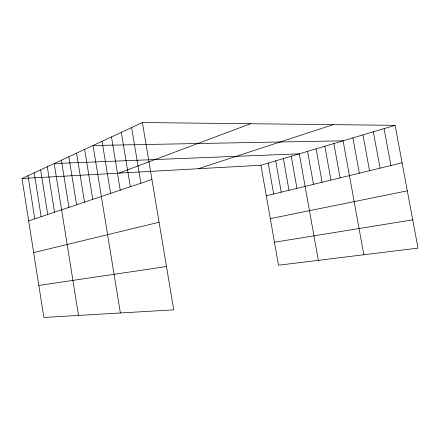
<?xml version="1.0" encoding="UTF-8"?>
<svg xmlns="http://www.w3.org/2000/svg" width="440" height="440" viewBox="0 0 440 440"><rect width="100%" height="100%" fill="white"/><g stroke="black" fill="none" stroke-linecap="round" stroke-linejoin="round"><path stroke-width="0.66" d="M22 178.514L142.406 122.54L395.115 125.334L418 248.111L278.493 265.216L260.931 165.248L22 178.514L43.868 317.46L173.729 309.843L142.406 122.54M118.866 173.135L250.536 123.739M28.672 220.891L151.932 179.514M198.231 168.729L333.218 124.652M260.931 165.248L395.115 125.334M266.299 195.795L402.1 162.811M33.66 252.604L159.077 222.239M270.309 218.625L407.325 190.839M274.456 242.231L412.731 219.841M38.825 285.434L166.485 266.552M384.065 128.623L390.913 165.528M373.351 131.808L380.067 168.163M362.956 134.899L369.545 170.72M352.869 137.901L359.332 173.201M363.841 254.755L343.074 140.811L93.043 145.492L120.373 312.972M333.834 143.561L340.065 177.881M324.852 146.234L330.968 180.087M316.107 148.836L322.118 182.237M307.593 151.365L313.506 184.333M318.34 260.332L299.305 153.835L54.208 163.543L78.507 315.425M291.236 156.233L296.951 188.353M283.366 158.576L288.998 190.284M275.699 160.853L281.237 192.17M268.224 163.075L273.675 194.007M131.621 127.556L140.877 183.227M121.319 132.347L130.328 186.769M111.48 136.917L120.241 190.152M102.058 141.295L110.6 193.391M84.651 149.391L92.774 199.375M76.588 153.137L84.519 202.147M68.838 156.739L76.588 204.809M61.386 160.204L68.959 207.367M47.294 166.755L54.538 212.207M40.629 169.857L47.724 214.495M34.199 172.843L41.146 216.7M27.995 175.731L34.799 218.834"/></g></svg>
